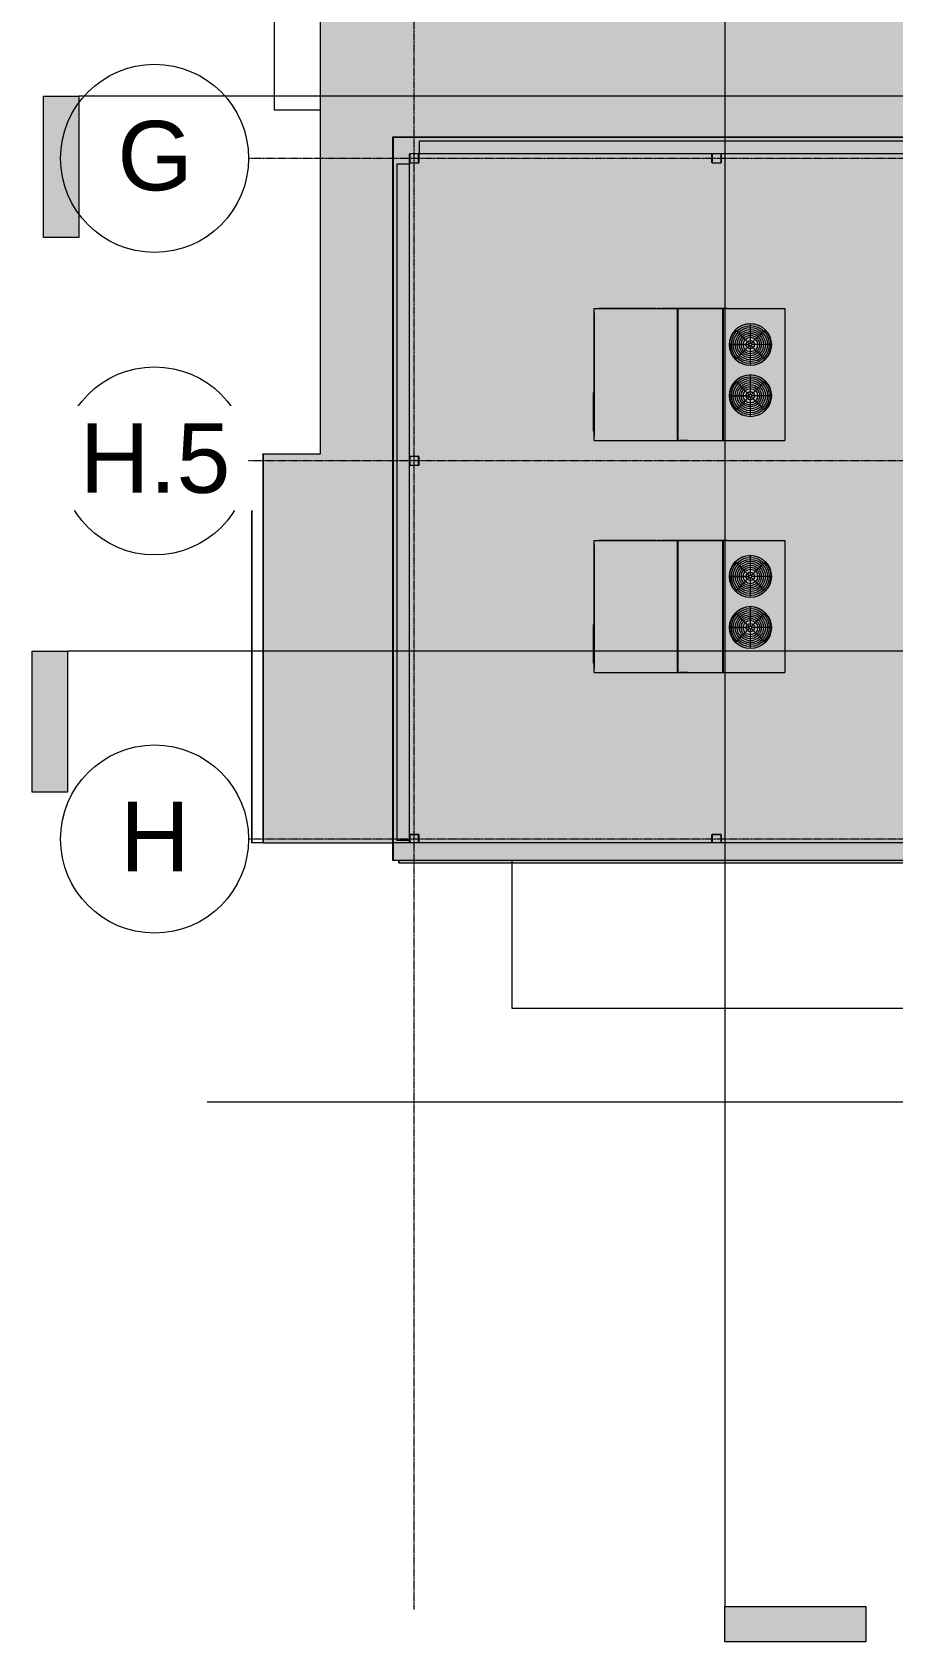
# Model space of a CAD drawing. Header units: inches. Extents: x 21826 to 32862, y -23296 to -20170.
# Drawn here: x 21829 to 22378, y -23296 to -22270 of the extents above; entities that cross this region are included whole.
import ezdxf

# ---------------------------------------------------------------- set-up
doc = ezdxf.new("R2010")
doc.units = ezdxf.units.IN
doc.header["$MEASUREMENT"] = 0
doc.linetypes.add('Grid Line 1_2_', pattern=[0.875, 0.5, -0.125, 0.125, -0.125])
for name, color, linetype, lineweight in [('A-ROOF', 132, 'Continuous', 9), ('A-ROOF-OTLN', 132, 'Continuous', 9), ('C-BLDG-PADS', 91, 'Continuous', 9), ('C-TOPO', 7, 'Continuous', 9), ('Conc', 7, 'Continuous', 9), ('G-ANNO-SYMB', 111, 'Continuous', 9), ('G-IMPT', 8, 'Continuous', 9), ('L-SITE-WALL', 31, 'Continuous', 9), ('M-EQPM', 50, 'Continuous', 9), ('S-BEAM', 12, 'Continuous', 9), ('S-COLS', 52, 'Continuous', 9), ('S-GRID', 1, 'Continuous', 9), ('S-GRID-IDEN', 1, 'Continuous', 9)]:
    doc.layers.add(name, color=color, linetype=linetype, lineweight=lineweight)
doc.styles.add('Arial', font='arial.ttf', dxfattribs={"height": 44.258982})

# ---------------------------------------------------------------- blocks, each defined once
blk = doc.blocks.new('Trane - Packaged Voyager Rooftop System 12_5-25 Ton Gas-Electric Packaged Unit TAG_YHD300_ 1008114931 - PL_AY4V000072-0a482d62-fa2d-4e4c-a01b-d2dd38fd3219_dwg_Trane-YHD300-691629-Roof Plan')
at = {"layer": 'G-IMPT'}
h = blk.add_hatch(color=256, dxfattribs=at)
h.paths.add_polyline_path([(0, 0), (53.2, 0), (53.2, 84.2), (0, 84.2), (0, 18.9)], flags=0)
h.paths.add_polyline_path([(115.7, 0), (121.7, 0), (121.7, 84.2), (82.4, 84.2), (82.4, 0), (98.4, 0)], flags=0)
h.paths.add_polyline_path([(81.9, 0), (81.9, 84.2), (53.7, 84.2), (53.7, 0), (81.2, 0)], flags=0)
h.paths.add_polyline_path([(99.7, 15.3), (98.4, 15.4), (97.2, 15.6), (95.9, 15.9), (94.7, 16.3), (93.6, 16.8), (92.5, 17.5), (90.6, 18.9), (90.5, 19), (89.6, 20), (88.8, 21), (88.2, 22), (87.6, 23.2), (87.1, 24.4), (86.8, 25.6), (86.5, 26.8), (86.5, 28.6), (86.5, 29.4), (86.6, 30.6), (86.9, 31.9), (87.2, 33.1), (87.7, 34.3), (88.3, 35.4), (89, 36.5), (89.8, 37.4), (90.7, 38.3), (91.7, 39.2), (92.8, 39.9), (93.9, 40.5), (95.1, 41), (96.3, 41.4), (98.4, 41.7), (98.8, 41.8), (100.6, 41.8), (101.9, 41.6), (103.1, 41.4), (104.3, 41), (105.5, 40.5), (106.6, 39.9), (107.7, 39.2), (108.7, 38.3), (109.5, 37.4), (110.3, 36.5), (111, 35.4), (111.6, 34.3), (112.1, 33.1), (112.5, 31.9), (112.8, 30.6), (112.9, 28.6), (112.9, 28.1), (112.8, 26.8), (112.6, 25.6), (112.3, 24.4), (111.8, 23.2), (111.2, 22), (110.5, 21), (109.8, 20), (108.7, 18.9), (107.9, 18.2), (106.9, 17.5), (105.8, 16.8), (104.7, 16.3), (103.5, 15.9), (102.2, 15.6), (101, 15.4)], flags=0)
h.paths.add_polyline_path([(98.5, 48), (96.1, 48.4), (93.8, 49.3), (91.7, 50.6), (89.9, 52.3), (88.4, 54.2), (87.3, 56.4), (86.7, 58.8), (86.4, 61.2), (86.7, 63.6), (87.3, 66), (88.4, 68.2), (89.9, 70.1), (91.7, 71.8), (93.8, 73), (96.1, 73.9), (98.5, 74.4), (100.9, 74.4), (103.3, 73.9), (105.6, 73), (107.7, 71.8), (109.5, 70.1), (111, 68.2), (112, 66), (112.7, 63.6), (112.9, 61.2), (112.7, 58.8), (112, 56.4), (111, 54.2), (109.5, 52.3), (107.7, 50.6), (105.6, 49.3), (103.3, 48.4), (100.9, 48)], flags=0)
for points in [[(42, 84.2), (42, 84.2), (40.2, 84.2)], [(53.7, 0), (53.7, 84.2), (53.2, 84.2), (53.2, 0)], [(81.9, 0), (82.4, 0), (82.4, 84.2), (81.9, 84.2), (81.9, 18.9)], [(100.9, 48), (103.3, 48.4), (105.6, 49.3), (107.7, 50.6), (109.5, 52.3), (111, 54.4), (112.1, 56.7), (112.7, 58.8), (112.9, 61.2), (112.7, 63.6), (112, 66), (111, 68.2), (109.5, 70.1), (107.7, 71.8), (105.6, 73), (103.3, 73.9), (100.9, 74.4), (98.4, 74.4), (96.1, 73.9), (93.8, 73), (91.7, 71.8), (89.9, 70.1), (88.4, 68.2), (87.3, 66), (86.7, 63.6), (86.4, 61.2), (86.7, 58.8), (87.3, 56.4), (88.4, 54.2), (89.9, 52.3), (91.7, 50.6), (93.9, 49.3), (96.3, 48.4), (98.8, 48), (100.6, 48)], [(99.7, 15.3), (101, 15.4), (102.2, 15.6), (103.5, 15.9), (104.7, 16.3), (105.8, 16.8), (106.9, 17.5), (108.7, 18.9), (108.9, 19), (109.8, 20), (110.5, 21), (111.2, 22), (111.8, 23.2), (112.3, 24.4), (112.8, 26.6), (112.9, 27.9), (112.9, 28.6), (112.9, 29.4), (112.7, 30.9), (112.5, 31.9), (112, 33.3), (111.6, 34.3), (111, 35.5), (110.3, 36.5), (109.5, 37.5), (108.6, 38.3), (107.7, 39.2), (106.6, 39.9), (105.5, 40.5), (103.3, 41.3), (103.1, 41.4), (100.9, 41.7), (100.6, 41.8), (98.4, 41.7), (97.5, 41.6), (96.1, 41.3), (95.1, 41), (93.8, 40.4), (92.8, 39.9), (91.7, 39.1), (90.7, 38.3), (89.8, 37.4), (88.4, 35.5), (88.3, 35.4), (87.3, 33.3), (87.2, 33.1), (86.7, 30.9), (86.6, 30.6), (86.5, 28.6), (86.5, 27.9), (86.6, 26.6), (86.8, 25.6), (87.1, 24.4), (87.6, 23.2), (88.2, 22), (88.8, 21), (89.6, 20), (90.6, 18.9), (91.4, 18.2), (92.5, 17.5), (93.6, 16.8), (94.7, 16.3), (95.9, 15.9), (97.2, 15.6), (98.4, 15.4)], [(-0.1, 5.9), (-0.1, 30.4), (-0.6, 30.4), (-0.6, 5.9)], [(0, 2.6), (0, 2.6), (0, 16.3)], [(31, 0), (31, 0), (29.3, 0)], [(33.2, 0), (33.2, 0), (31.5, 0)], [(51, 0), (51, 0), (34.5, 0)], [(81.4, 0), (81.4, 0), (81.2, 0)]]:
    blk.add_hatch(color=256, dxfattribs=at).paths.add_polyline_path(points, flags=0)
for p, q in [((0, 84.2), (53.2, 84.2)), ((0, 0), (0, 84.2)), ((39.2, 84.2), (3.2, 84.2)), ((42, 84.2), (40.2, 84.2)), ((84.8, 84.2), (43, 84.2)), ((53.2, 0), (53.2, 84.2)), ((53.7, 84.2), (53.2, 84.2)), ((53.7, 84.2), (81.9, 84.2)), ((53.7, 0), (53.7, 84.2)), ((81.9, 84.2), (82.4, 84.2)), ((81.9, 84.2), (81.9, 0)), ((82.4, 84.2), (121.7, 84.2)), ((82.4, 84.2), (82.4, 0)), ((121.7, 84.2), (121.7, 0)), ((0, 81.4), (0, 2.6)), ((99.7, 62.1), (99.7, 74.6)), ((99, 61.8), (90.2, 70.6)), ((109.1, 70.6), (100.3, 61.8)), ((99.7, 47.8), (99.7, 60.3)), ((109.1, 51.7), (100.3, 60.5)), ((113.1, 61.2), (100.6, 61.2)), ((100.6, 41.8), (98.8, 41.8)), ((99.7, 29.5), (99.7, 41.9)), ((99, 29.2), (90.2, 38)), ((109.1, 38), (100.3, 29.2)), ((-0.1, 30.4), (-0.6, 30.4)), ((-0.6, 30.4), (-0.6, 5.9)), ((-0.1, 5.9), (-0.1, 30.4)), ((99.7, 15.2), (99.7, 27.6)), ((109.1, 19.1), (100.3, 27.9)), ((113.1, 28.6), (100.6, 28.6)), ((-0.1, 5.9), (-0.6, 5.9)), ((0, 0), (53.2, 0)), ((53.7, 0), (53.2, 0)), ((53.7, 0), (81.9, 0)), ((81.9, 0), (82.4, 0)), ((82.4, 0), (121.7, 0)), ((2.5, 0), (31, 0)), ((31.5, 0), (33.2, 0)), ((34.5, 0), (51, 0)), ((51.7, 0), (53.5, 0)), ((59.9, 0), (78.9, 0)), ((79.7, 0), (81.4, 0)), ((81.9, 0), (119.2, 0))]:
    blk.add_line(p, q, dxfattribs=at)
at = {"layer": 'G-IMPT', "flags": 128}
for points in [[(98.8, 61.2), (86.3, 61.2)], [(99, 60.5), (90.2, 51.7)], [(98.8, 28.6), (86.3, 28.6)], [(99, 27.9), (90.2, 19.1)], [(59.7, 0), (54.4, 0)]]:
    blk.add_lwpolyline(points, close=True, dxfattribs=at)
at = {"layer": 'G-IMPT'}
for centre, radius in [((99.7, 61.2), 13.4), ((99.7, 61.2), 12.1), ((99.7, 61.2), 10.9), ((99.7, 61.2), 9.63), ((99.7, 61.2), 8.38), ((99.7, 61.2), 7.13), ((99.7, 61.2), 5.88), ((99.7, 61.2), 4.63), ((99.7, 61.2), 2.63), ((99.7, 61.2), 0.925), ((99.7, 28.6), 13.4), ((99.7, 28.6), 12.1), ((99.7, 28.6), 10.9), ((99.7, 28.6), 9.63), ((99.7, 28.6), 8.38), ((99.7, 28.6), 7.13), ((99.7, 28.6), 5.88), ((99.7, 28.6), 4.63), ((99.7, 28.6), 2.63), ((99.7, 28.6), 0.925)]:
    blk.add_circle(centre, radius, dxfattribs=at)
for centre, radius, start, end in [((99.7, 61.2), 13.3, 360, 180), ((99.7, 61.2), 13.2, 180, 0), ((99.7, 28.6), 13.2, 93.9359, 86.0641)]:
    blk.add_arc(centre, radius, start, end, dxfattribs=at)
blk = doc.blocks.new('Trane - Packaged Voyager Rooftop System 12_5-25 Ton Gas-Electric Packaged Unit TAG_YHD300_ 1008114931 - PL_AY4V000072-0a482d62-fa2d-4e4c-a01b-d2dd38fd3219_dwg-691626-Roof Plan')
blk.add_blockref('Trane - Packaged Voyager Rooftop System 12_5-25 Ton Gas-Electric Packaged Unit TAG_YHD300_ 1008114931 - PL_AY4V000072-0a482d62-fa2d-4e4c-a01b-d2dd38fd3219_dwg_Trane-YHD300-691629-Roof Plan', (0, 0))
blk = doc.blocks.new('Trane - Packaged Voyager Rooftop System 12_5-25 Ton Gas-Electric Packaged Unit TAG_YHD300_ 1008114931 - YHD300-691637-Roof Plan')
blk.add_blockref('Trane - Packaged Voyager Rooftop System 12_5-25 Ton Gas-Electric Packaged Unit TAG_YHD300_ 1008114931 - PL_AY4V000072-0a482d62-fa2d-4e4c-a01b-d2dd38fd3219_dwg-691626-Roof Plan', (0, 0))
blk = doc.blocks.new('Trane - Packaged Voyager Rooftop System 12_5-25 Ton Gas-Electric Packaged Unit TAG_YHD300_ 1008114931 - PL_AY4V000072-0a482d62-fa2d-4e4c-a01b-d2dd38fd3219_dwg_Trane-YHD300-V1-Roof Plan')
at = {"layer": 'G-IMPT'}
h = blk.add_hatch(color=256, dxfattribs=at)
h.paths.add_polyline_path([(0, 0), (53.2, 0), (53.2, 84.2), (0, 84.2), (0, 11.9)], flags=0)
h.paths.add_polyline_path([(53.7, 0), (81.9, 0), (81.9, 84.2), (53.7, 84.2), (53.7, 9.2)], flags=0)
h.paths.add_polyline_path([(121.7, 0), (121.7, 84.2), (82.4, 84.2), (82.4, 0), (115.7, 0)], flags=0)
h.paths.add_polyline_path([(99.7, 15.3), (98.4, 15.4), (97.2, 15.6), (95.9, 15.9), (94.7, 16.3), (93.6, 16.8), (92.5, 17.5), (91.4, 18.2), (90.5, 19), (89.6, 20), (88.8, 21), (88.2, 22), (87.6, 23.2), (87.1, 24.4), (86.8, 25.6), (86.5, 26.8), (86.4, 28.1), (86.5, 29.4), (86.7, 31.2), (86.9, 31.9), (87.2, 33.1), (87.7, 34.3), (88.3, 35.4), (89, 36.5), (89.8, 37.4), (90.7, 38.3), (91.7, 39.2), (92.8, 39.9), (94.9, 40.9), (95.1, 41), (96.3, 41.4), (98.4, 41.7), (98.8, 41.8), (100.6, 41.8), (101.9, 41.6), (103.1, 41.4), (104.5, 40.9), (105.5, 40.5), (106.6, 39.9), (107.7, 39.2), (108.6, 38.3), (109.5, 37.4), (110.3, 36.5), (111, 35.4), (111.6, 34.3), (112.1, 33.1), (112.7, 31.2), (112.8, 30.6), (112.9, 29.4), (112.9, 28.1), (112.8, 26.8), (112.6, 25.6), (112.3, 24.4), (111.8, 23.2), (110.9, 21.5), (110.5, 21), (109.8, 20), (108.9, 19), (107.9, 18.2), (106.9, 17.5), (105.8, 16.8), (104.7, 16.3), (103.5, 15.9), (102.2, 15.6), (101, 15.4)], flags=0)
h.paths.add_polyline_path([(100.9, 48), (98.4, 48), (96.1, 48.4), (93.8, 49.3), (91.7, 50.6), (89.9, 52.3), (88.4, 54.2), (87.3, 56.4), (86.7, 58.8), (86.4, 61.2), (86.7, 63.6), (87.3, 66), (88.4, 68.2), (89.9, 70.1), (91.7, 71.8), (93.8, 73), (96.1, 73.9), (98.5, 74.4), (100.9, 74.4), (103.3, 73.9), (105.6, 73), (107.7, 71.8), (109.6, 70), (111, 68.2), (112, 66), (112.7, 63.6), (112.9, 61.2), (112.7, 58.8), (112, 56.4), (111, 54.2), (109.5, 52.3), (107.6, 50.6), (105.6, 49.3), (103.3, 48.4)], flags=0)
for points in [[(42, 84.2), (42, 84.2), (40.2, 84.2)], [(53.7, 0), (53.7, 84.2), (53.2, 84.2), (53.2, 0)], [(81.9, 0), (82.4, 0), (82.4, 84.2), (81.9, 84.2), (81.9, 11.9)], [(100.6, 48), (100.9, 48), (103.3, 48.4), (105.6, 49.3), (107.7, 50.6), (109.5, 52.3), (111, 54.4), (112.1, 56.7), (112.7, 58.8), (112.9, 61.2), (112.7, 63.6), (112, 66), (111, 68.2), (109.5, 70.1), (107.7, 71.8), (105.6, 73), (103.3, 73.9), (100.9, 74.4), (98.4, 74.4), (96.1, 73.9), (93.8, 73), (91.7, 71.8), (89.8, 70), (88.4, 68.2), (87.3, 66), (86.7, 63.6), (86.4, 61.2), (86.7, 58.8), (87.3, 56.4), (88.4, 54.2), (89.9, 52.3), (91.7, 50.6), (93.9, 49.3), (96.3, 48.4), (98.8, 48)], [(99.7, 15.3), (101, 15.4), (102.2, 15.6), (103.5, 15.9), (104.7, 16.3), (105.8, 16.8), (106.9, 17.5), (107.9, 18.2), (108.9, 19), (109.8, 20), (110.9, 21.5), (111.2, 22), (111.8, 23.2), (112.3, 24.4), (112.8, 26.6), (112.9, 27.9), (112.9, 28.1), (112.9, 29.4), (112.7, 31.2), (112.5, 31.9), (112, 33.3), (111.6, 34.3), (111, 35.5), (110.3, 36.5), (109.5, 37.5), (108.6, 38.3), (107.7, 39.2), (106.6, 39.9), (104.5, 40.9), (103.3, 41.3), (103.1, 41.4), (100.9, 41.7), (100.6, 41.8), (98.4, 41.7), (97.5, 41.6), (96.1, 41.3), (94.9, 40.9), (93.8, 40.4), (92.8, 39.9), (91.7, 39.1), (90.7, 38.3), (89.8, 37.4), (88.4, 35.5), (88.3, 35.4), (87.3, 33.3), (87.2, 33.1), (86.7, 31.2), (86.6, 30.6), (86.5, 29.4), (86.5, 27.9), (86.6, 26.6), (86.9, 25.3), (87.1, 24.4), (87.6, 23.2), (88.2, 22), (88.8, 21), (89.6, 20), (90.5, 19), (91.4, 18.2), (92.5, 17.5), (93.6, 16.8), (94.7, 16.3), (95.9, 15.9), (97.2, 15.6), (98.4, 15.4)], [(-0.1, 5.9), (-0.1, 30.4), (-0.6, 30.4), (-0.6, 5.9)], [(31, 0), (31, 0), (29.3, 0)], [(33.2, 0), (33.2, 0), (31.5, 0)], [(51, 0), (51, 0), (34.5, 0)], [(81.4, 0), (81.4, 0), (79.7, 0)]]:
    blk.add_hatch(color=256, dxfattribs=at).paths.add_polyline_path(points, flags=0)
for p, q in [((0, 84.2), (53.2, 84.2)), ((0, 0), (0, 84.2)), ((39.2, 84.2), (3.2, 84.2)), ((42, 84.2), (40.2, 84.2)), ((84.8, 84.2), (43, 84.2)), ((53.2, 0), (53.2, 84.2)), ((53.7, 84.2), (53.2, 84.2)), ((53.7, 84.2), (81.9, 84.2)), ((53.7, 0), (53.7, 84.2)), ((81.9, 84.2), (82.4, 84.2)), ((81.9, 84.2), (81.9, 0)), ((82.4, 84.2), (121.7, 84.2)), ((82.4, 84.2), (82.4, 0)), ((121.7, 84.2), (121.7, 0)), ((0, 81.4), (0, 2.6)), ((99.7, 62.1), (99.7, 74.6)), ((99, 61.8), (90.2, 70.6)), ((109.1, 70.6), (100.3, 61.8)), ((99.7, 47.8), (99.7, 60.3)), ((109.1, 51.7), (100.3, 60.5)), ((113.1, 61.2), (100.6, 61.2)), ((100.6, 41.8), (98.8, 41.8)), ((99.7, 29.5), (99.7, 41.9)), ((99, 29.2), (90.2, 38)), ((109.1, 38), (100.3, 29.2)), ((-0.1, 30.4), (-0.6, 30.4)), ((-0.6, 30.4), (-0.6, 5.9)), ((-0.1, 5.9), (-0.1, 30.4)), ((99.7, 15.2), (99.7, 27.6)), ((109.1, 19.1), (100.3, 27.9)), ((113.1, 28.6), (100.6, 28.6)), ((-0.1, 5.9), (-0.6, 5.9)), ((0, 0), (53.2, 0)), ((53.7, 0), (53.2, 0)), ((53.7, 0), (81.9, 0)), ((81.9, 0), (82.4, 0)), ((82.4, 0), (121.7, 0)), ((2.5, 0), (31, 0)), ((31.5, 0), (33.2, 0)), ((34.5, 0), (51, 0)), ((51.7, 0), (53.5, 0)), ((59.9, 0), (78.9, 0)), ((79.7, 0), (81.4, 0)), ((81.9, 0), (119.2, 0))]:
    blk.add_line(p, q, dxfattribs=at)
at = {"layer": 'G-IMPT', "flags": 128}
for points in [[(98.8, 61.2), (86.3, 61.2)], [(99, 60.5), (90.2, 51.7)], [(98.8, 28.6), (86.3, 28.6)], [(99, 27.9), (90.2, 19.1)], [(59.7, 0), (54.4, 0)]]:
    blk.add_lwpolyline(points, close=True, dxfattribs=at)
at = {"layer": 'G-IMPT'}
for centre, radius in [((99.7, 61.2), 13.4), ((99.7, 61.2), 12.1), ((99.7, 61.2), 10.9), ((99.7, 61.2), 9.63), ((99.7, 61.2), 8.38), ((99.7, 61.2), 7.13), ((99.7, 61.2), 5.88), ((99.7, 61.2), 4.63), ((99.7, 61.2), 2.63), ((99.7, 61.2), 0.925), ((99.7, 28.6), 13.4), ((99.7, 28.6), 12.1), ((99.7, 28.6), 10.9), ((99.7, 28.6), 9.63), ((99.7, 28.6), 8.38), ((99.7, 28.6), 7.13), ((99.7, 28.6), 5.88), ((99.7, 28.6), 4.63), ((99.7, 28.6), 2.63), ((99.7, 28.6), 0.925)]:
    blk.add_circle(centre, radius, dxfattribs=at)
for centre, radius, start, end in [((99.7, 61.2), 13.3, 360, 180), ((99.7, 61.2), 13.2, 180, 0), ((99.7, 28.6), 13.2, 93.9359, 86.0641)]:
    blk.add_arc(centre, radius, start, end, dxfattribs=at)
blk = doc.blocks.new('Trane - Packaged Voyager Rooftop System 12_5-25 Ton Gas-Electric Packaged Unit TAG_YHD300_ 1008114931 - PL_AY4V000072-0a482d62-fa2d-4e4c-a01b-d2dd38fd3219_dwg-V2-Roof Plan')
blk.add_blockref('Trane - Packaged Voyager Rooftop System 12_5-25 Ton Gas-Electric Packaged Unit TAG_YHD300_ 1008114931 - PL_AY4V000072-0a482d62-fa2d-4e4c-a01b-d2dd38fd3219_dwg_Trane-YHD300-V1-Roof Plan', (0, 0))
blk = doc.blocks.new('Trane - Packaged Voyager Rooftop System 12_5-25 Ton Gas-Electric Packaged Unit TAG_YHD300_ 1008114931 - YHD300-V3-Roof Plan')
blk.add_blockref('Trane - Packaged Voyager Rooftop System 12_5-25 Ton Gas-Electric Packaged Unit TAG_YHD300_ 1008114931 - PL_AY4V000072-0a482d62-fa2d-4e4c-a01b-d2dd38fd3219_dwg-V2-Roof Plan', (0, 0))
blk = doc.blocks.new('HSS-Hollow Structural Section-Column - HSS6X6X3_16-808863-Roof Plan')
at = {"layer": 'S-COLS'}
h = blk.add_hatch(color=256, dxfattribs=at)
h.paths.add_polyline_path([(2.7, 3), (-2.7, 3), (-2.7, 2.8), (2.7, 2.8)], flags=0)
h.paths.add_polyline_path([(3, 2.7), (2.8, 2.7), (2.8, -2.7), (3, -2.7)], flags=0)
h.paths.add_polyline_path([(-3, 2.7), (-3, -2.7), (-2.8, -2.7), (-2.8, 2.7)], flags=0)
h.paths.add_polyline_path([(2.7, -2.8), (-2.7, -2.8), (-2.7, -3), (2.7, -3), (2.7, -2.8)], flags=0)
for p, q in [((-3, -2.7), (-3, 2.7)), ((-2.8, 2.7), (-2.8, -2.7)), ((-2.7, 3), (2.7, 3)), ((2.7, 2.8), (-2.7, 2.8)), ((2.8, -2.7), (2.8, 2.7)), ((3, 2.7), (3, -2.7)), ((-2.7, -2.8), (2.7, -2.8)), ((2.7, -3), (-2.7, -3))]:
    blk.add_line(p, q, dxfattribs=at)
for centre, radius, start, end in [((-2.7, 2.7), 0.348, 90, 180), ((-2.7, 2.7), 0.174, 90, 180), ((2.7, 2.7), 0.348, 360, 90), ((2.7, 2.7), 0.174, 360, 90), ((-2.7, -2.7), 0.348, 180, 270), ((-2.7, -2.7), 0.174, 180, 270), ((2.7, -2.7), 0.348, 270, 360), ((2.7, -2.7), 0.174, 270, 360)]:
    blk.add_arc(centre, radius, start, end, dxfattribs=at)
blk = doc.blocks.new('HSS-Hollow Structural Section-Column - HSS6X6X3_16-V11-Roof Plan')
at = {"layer": 'S-COLS'}
h = blk.add_hatch(color=256, dxfattribs=at)
h.paths.add_polyline_path([(3, 2.4), (2.8, 2.4), (2.8, -2.7), (3, -2.7), (3, -2)], flags=0)
h.paths.add_polyline_path([(-3, 2.4), (-3, -2.7), (-2.8, -2.7), (-2.8, 2.4), (-3, 2.4)], flags=0)
h.paths.add_polyline_path([(-2.7, -2.8), (-2.7, -3), (2.7, -3), (2.7, -2.8)], flags=0)
for p, q in [((-3, -2.7), (-3, 2.4)), ((-2.8, 2.4), (-2.8, -2.7)), ((2.8, -2.7), (2.8, 2.4)), ((3, 2.4), (3, -2.7)), ((-2.7, -2.8), (2.7, -2.8)), ((2.7, -3), (-2.7, -3))]:
    blk.add_line(p, q, dxfattribs=at)
for centre, radius, start, end in [((-2.7, -2.7), 0.348, 180, 270), ((-2.7, -2.7), 0.174, 180, 270), ((2.7, -2.7), 0.348, 270, 360), ((2.7, -2.7), 0.174, 270, 360)]:
    blk.add_arc(centre, radius, start, end, dxfattribs=at)
blk = doc.blocks.new('Girt_C - 8_D-815146-Roof Plan')
at = {"layer": 'S-BEAM'}
for points in [[(22648.1, -22339.2), (22648.1, -22339.1), (22076.1, -22339.1), (22076.1, -22339.2), (22631.6, -22339.2)], [(22648.1, -22346.9), (22648.1, -22339.2), (22076.1, -22339.2), (22076.1, -22346.9), (22631.6, -22346.9)], [(22648.1, -22347.1), (22648.1, -22346.9), (22076.1, -22347), (22076.1, -22347.1), (22631.6, -22347.1)]]:
    blk.add_hatch(color=256, dxfattribs=at).paths.add_polyline_path(points, flags=0)
for p, q in [((22648.1, -22339.1), (22076.1, -22339.1)), ((22076.1, -22339.2), (22076.1, -22339.1)), ((22076.1, -22346.9), (22076.1, -22339.2)), ((22648.1, -22339.1), (22648.1, -22339.2)), ((22648.1, -22339.2), (22648.1, -22346.9)), ((22076.1, -22347.1), (22076.1, -22346.9)), ((22076.1, -22347.1), (22263, -22347.1)), ((22268.3, -22347.1), (22456, -22347.1)), ((22461.3, -22347.1), (22648.1, -22347.1)), ((22648.1, -22346.9), (22648.1, -22347.1))]:
    blk.add_line(p, q, dxfattribs=at)
blk = doc.blocks.new('Girt_C - 8_D-815148-Roof Plan')
at = {"layer": 'S-BEAM'}
for points in [[(22061.7, -22785.2), (22061.8, -22785.2), (22061.7, -22353.6), (22061.6, -22353.6), (22061.7, -22785.2)], [(22069.5, -22785.2), (22069.5, -22353.6), (22061.8, -22353.6), (22061.8, -22785.2)], [(22069.5, -22785.2), (22069.6, -22785.2), (22069.5, -22353.6), (22069.5, -22353.6), (22069.5, -22785.2)]]:
    blk.add_hatch(color=256, dxfattribs=at).paths.add_polyline_path(points, flags=0)
for p, q in [((22061.6, -22353.6), (22061.6, -22785.2)), ((22061.6, -22353.6), (22061.8, -22353.6)), ((22061.8, -22353.6), (22069.5, -22353.6)), ((22069.5, -22353.6), (22069.6, -22353.6)), ((22069.6, -22540.4), (22069.6, -22353.6)), ((22069.6, -22781.7), (22069.6, -22545.7)), ((22061.8, -22785.2), (22061.6, -22785.2)), ((22069.5, -22785.2), (22061.8, -22785.2)), ((22069.6, -22785.2), (22069.5, -22785.2))]:
    blk.add_line(p, q, dxfattribs=at)
blk = doc.blocks.new('Grid - Grid Head - Circle-14747-Roof Plan')
at = {"layer": 'S-GRID-IDEN'}
blk.add_circle((0, 0), 0.25, dxfattribs=at)
blk = doc.blocks.new('Section - 3_32_ x 3_8_-18514-Roof Plan')
at = {"layer": 'G-ANNO-SYMB'}
blk.add_hatch(color=256, dxfattribs=at).paths.add_polyline_path([(0, 0.375), (0, 0), (-0.09375, 0), (-0.09375, 0.375)], flags=0)
for p, q in [((0, 0.375), (-0.09375, 0.375)), ((-0.09375, 0.375), (-0.09375, 0)), ((0, 0), (0, 0.375)), ((-0.09375, 0), (0, 0))]:
    blk.add_line(p, q, dxfattribs=at)

msp = doc.modelspace()

# ---------------------------------------------------------------- hatches: boundary and pattern name
at = {"layer": 'A-ROOF'}
h = msp.add_hatch(color=256, dxfattribs=at)
h.paths.add_polyline_path([(21976.3, -22786.7), (22059, -22786.7), (22059, -22336.4), (22582.3, -22336.4), (22583.7, -22330.6), (22585.1, -22326.3), (22587.2, -22321.4), (22590.1, -22316.1), (22592.8, -22311.9), (22596.2, -22307.6), (22599.5, -22304.1), (22603.4, -22300.6), (22607.4, -22297.7), (22611.5, -22295), (22617.2, -22292.2), (22621.7, -22290.4), (22627, -22288.8), (22631.6, -22287.9), (22636.2, -22287.3), (22641.4, -22287.1), (22780, -22287.1), (22780, -21122.3), (22811.9, -21122.3), (22811.9, -20888.9), (22012.6, -20888.9), (22012.6, -22538.9), (21976.3, -22538.9), (21976.3, -22762.9)], flags=0)
h.paths.add_polyline_path([(22648.6, -22786.7), (22648.6, -22781.7), (22648.8, -22781.7), (22648.8, -22786.7), (22654.5, -22786.7), (22654.5, -22781.7), (22654.6, -22781.7), (22654.6, -22786.7), (22782.8, -22786.7), (22782.8, -22422.1), (22780, -22422.1), (22780, -22317.1), (22640, -22317.1), (22637.7, -22317.3), (22634.2, -22317.9), (22630.8, -22319), (22627.4, -22320.5), (22623.7, -22322.9), (22621.5, -22324.6), (22618.6, -22327.6), (22616.7, -22330), (22614.8, -22333.2), (22613.3, -22336.4), (22699.8, -22336.4), (22699.8, -22336.7), (22613.3, -22336.7), (22612.5, -22339.1), (22648.1, -22339.2), (22648.1, -22347.1), (22611.4, -22347.1), (22611.4, -22508.7), (22679.9, -22508.7), (22679.9, -22599.3), (22390.5, -22599.3), (22390.5, -22508.7), (22581.4, -22508.7), (22581.4, -22347.1), (22461.3, -22347.1), (22461.3, -22347.2), (22456, -22347.2), (22456, -22347.1), (22268.3, -22347.1), (22268.3, -22347.2), (22263, -22347.2), (22263, -22347.1), (22076.1, -22346.9), (22076.1, -22339.1), (22582, -22339.1), (22582.3, -22336.7), (22059.3, -22336.7), (22059.3, -22786.7), (22069.6, -22786.7), (22069.5, -22785.2), (22061.6, -22785.2), (22061.7, -22353.6), (22069.6, -22353.6), (22069.6, -22540.4), (22069.8, -22540.4), (22069.8, -22545.7), (22069.6, -22545.7), (22069.6, -22781.7), (22069.8, -22781.7), (22069.8, -22786.7), (22075.5, -22786.7), (22075.5, -22781.7), (22075.6, -22781.7), (22075.6, -22786.7), (22262.6, -22786.7), (22262.6, -22781.7), (22262.8, -22781.7), (22262.8, -22786.7), (22268.5, -22786.7), (22268.5, -22781.7), (22268.6, -22781.7), (22268.6, -22786.7), (22455.6, -22786.7), (22455.6, -22781.7), (22455.8, -22781.7), (22455.8, -22786.7), (22461.5, -22786.7), (22461.5, -22781.7), (22461.6, -22781.7), (22461.6, -22786.7), (22631.6, -22786.7)], flags=0)
h.paths.add_polyline_path([(22654.3, -22781.5), (22649, -22781.5), (22649, -22781.3), (22654.3, -22781.3)], flags=0)
h.paths.add_polyline_path([(22461.3, -22781.5), (22456, -22781.5), (22456, -22781.3), (22461.3, -22781.3)], flags=0)
h.paths.add_polyline_path([(22268.3, -22781.5), (22263, -22781.5), (22263, -22781.3), (22268.3, -22781.3)], flags=0)
h.paths.add_polyline_path([(22075.3, -22781.5), (22070, -22781.5), (22070, -22781.3), (22075.3, -22781.3)], flags=0)
h.paths.add_polyline_path([(22213.1, -22678), (22187.5, -22678), (22187.5, -22593.8), (22309.2, -22593.8), (22309.2, -22678), (22213.5, -22678)], flags=0)
h.paths.add_polyline_path([(22186.9, -22672), (22186.9, -22647.5), (22187.4, -22647.5), (22187.4, -22672)], flags=0)
h.paths.add_polyline_path([(22070, -22546.1), (22070, -22545.9), (22075.3, -22545.9), (22075.3, -22546.1)], flags=0)
h.paths.add_polyline_path([(22075.5, -22545.7), (22075.5, -22540.4), (22075.6, -22540.4), (22075.6, -22545.7)], flags=0)
h.paths.add_polyline_path([(22075.3, -22540.2), (22070, -22540.2), (22070, -22540.1), (22075.3, -22540.1), (22075.3, -22540.2)], flags=0)
h.paths.add_polyline_path([(22287.2, -22530.1), (22187.5, -22530.1), (22187.5, -22445.9), (22309.2, -22445.9), (22309.2, -22530.1), (22288.5, -22530.1)], flags=0)
h.paths.add_polyline_path([(22186.9, -22524.1), (22186.9, -22499.6), (22187.4, -22499.6), (22187.4, -22524.1)], flags=0)
h.paths.add_polyline_path([(22649, -22353.1), (22649, -22352.9), (22654.3, -22352.9), (22654.3, -22353.1)], flags=0)
h.paths.add_polyline_path([(22461.3, -22353.1), (22456, -22353.1), (22456, -22352.9), (22461.3, -22352.9)], flags=0)
h.paths.add_polyline_path([(22268.3, -22353.1), (22263, -22353.1), (22263, -22352.9), (22268.3, -22352.9)], flags=0)
h.paths.add_polyline_path([(22070, -22353.1), (22070, -22352.9), (22075.3, -22352.9), (22075.3, -22353.1)], flags=0)
h.paths.add_polyline_path([(22648.8, -22352.7), (22648.6, -22352.7), (22648.6, -22347.4), (22648.8, -22347.4)], flags=0)
h.paths.add_polyline_path([(22654.6, -22352.7), (22654.5, -22352.7), (22654.5, -22347.4), (22654.6, -22347.4)], flags=0)
h.paths.add_polyline_path([(22455.8, -22352.7), (22455.6, -22352.7), (22455.6, -22347.4), (22455.8, -22347.4)], flags=0)
h.paths.add_polyline_path([(22461.5, -22352.7), (22461.5, -22347.4), (22461.6, -22347.4), (22461.6, -22352.7)], flags=0)
h.paths.add_polyline_path([(22268.5, -22352.7), (22268.5, -22347.4), (22268.6, -22347.4), (22268.6, -22352.7)], flags=0)
h.paths.add_polyline_path([(22262.6, -22352.7), (22262.6, -22347.4), (22262.8, -22347.4), (22262.8, -22352.7)], flags=0)
h.paths.add_polyline_path([(22075.6, -22352.7), (22075.5, -22352.7), (22075.5, -22347.4), (22075.6, -22347.4)], flags=0)
h.paths.add_polyline_path([(22069.8, -22352.7), (22069.6, -22352.7), (22069.6, -22347.4), (22069.8, -22347.4)], flags=0)
h.paths.add_polyline_path([(22654.3, -22347.2), (22649, -22347.2), (22649, -22347.1), (22654.3, -22347.1)], flags=0)
h.paths.add_polyline_path([(22070, -22347.2), (22070, -22347.1), (22075.3, -22347.1), (22075.3, -22347.2)], flags=0)
h.paths.add_polyline_path([(22801.3, -20906.5), (22800.8, -20906.5), (22800.7, -20903), (22800.5, -20902.8), (22800.1, -20902.7), (22792.3, -20902.8), (22792.1, -20903), (22792, -20903.4), (22792, -20906.5), (22791.5, -20906.5), (22791.5, -20898.6), (22792, -20898.6), (22792.1, -20902.1), (22792.3, -20902.3), (22792.6, -20902.4), (22800.5, -20902.3), (22800.7, -20902.1), (22800.8, -20901.7), (22800.8, -20898.6), (22801.3, -20898.6), (22801.3, -20903.4)], flags=0)
at = {"layer": 'C-BLDG-PADS'}
h = msp.add_hatch(color=256, dxfattribs=at)
h.paths.add_polyline_path([(22769.8, -22799.4), (22795.6, -22799.4), (22795.6, -22797.9), (22062.9, -22797.9), (22062.9, -22799.4), (22735.2, -22799.4)], flags=0)
h.paths.add_polyline_path([(22797.1, -22799.4), (22798.9, -22799.4), (22798.9, -22797.9), (22797.1, -22797.9)], flags=0)
h.paths.add_polyline_path([(22793.5, -22781.5), (22793.6, -22781.7), (22793.6, -22786.7), (22795.6, -22786.7), (22795.6, -22781.5), (22793.6, -22781.5)], flags=0)
h.paths.add_polyline_path([(22793.4, -22786.7), (22793.5, -22781.5), (22793.7, -22781.3), (22795.6, -22781.3), (22795.6, -22735.8), (22793.5, -22735.8), (22793.5, -22729.6), (22798.9, -22729.6), (22798.9, -22675.9), (22793.5, -22675.9), (22793.5, -22669.6), (22798.9, -22669.6), (22798.9, -22615.9), (22793.5, -22615.9), (22793.5, -22609.7), (22798.9, -22609.7), (22798.9, -22556), (22793.5, -22556), (22793.5, -22549.7), (22798.9, -22549.7), (22798.9, -22546.1), (22793.7, -22546.1), (22793.7, -22545.9), (22798.9, -22545.9), (22798.9, -22540.2), (22793.7, -22540.2), (22793.7, -22540.1), (22798.9, -22540.1), (22798.9, -22496), (22798.4, -22496), (22798.4, -22530.4), (22794.4, -22530.4), (22794.4, -22496), (22793.5, -22496), (22793.5, -22489.8), (22794.4, -22489.8), (22794.4, -22436.1), (22793.5, -22436.1), (22793.5, -22429.8), (22794.4, -22429.8), (22794.4, -22422.1), (22788.1, -22422.1), (22788.1, -22536.9), (22792.9, -22536.9), (22792.8, -22549.3), (22788.1, -22549.3), (22788.1, -22778.1), (22792.9, -22778.1), (22792.9, -22786.7)], flags=0)
h.paths.add_polyline_path([(22797.1, -22786.7), (22798.9, -22786.7), (22798.9, -22781.5), (22797.1, -22781.5), (22797.1, -22785.6)], flags=0)
h.paths.add_polyline_path([(22792, -22784.7), (22792, -22784.7), (22792, -22784.7)], flags=0)
h.paths.add_polyline_path([(22797.1, -22781.3), (22798.9, -22781.3), (22798.9, -22735.8), (22797.1, -22735.8), (22797.1, -22762.9)], flags=0)
h.paths.add_polyline_path([(22782.8, -22778.1), (22783.1, -22778.1), (22783.1, -22549.3), (22782.8, -22549.3), (22782.8, -22762.9)], flags=0)
h.paths.add_polyline_path([(22793.6, -22545.7), (22793.4, -22545.7), (22793.4, -22540.4), (22793.6, -22540.4), (22793.6, -22544.3)], flags=0)
h.paths.add_polyline_path([(22792, -22543.4), (22792, -22543.4), (22792, -22542.7)], flags=0)
h.paths.add_polyline_path([(22783.1, -22536.9), (22783.1, -22422.1), (22782.8, -22422.1), (22782.8, -22536.9)], flags=0)
h.paths.add_polyline_path([(22798.9, -22489.8), (22798.9, -22436.1), (22798.4, -22436.1), (22798.4, -22489.8)], flags=0)
h.paths.add_polyline_path([(22798.4, -22429.8), (22798.9, -22429.8), (22798.9, -22422.1), (22798.4, -22422.1)], flags=0)
h.paths.add_polyline_path([(25999.4, -22368.7), (26258.3, -22368.7), (26258.2, -22359.7), (26267.4, -22359.5), (26267.5, -22348.2), (26272.8, -22348.2), (26272.8, -22347.7), (25997.3, -22347.7), (25997.3, -22360.1), (25999.4, -22360.1)], flags=0)
at = {"layer": 'L-SITE-WALL'}
for points in [[(22059, -22797.9), (22059.3, -22797.9), (22059.3, -22336.4), (22059, -22336.4), (22059, -22782.3)], [(22699.8, -22336.7), (22699.8, -22336.4), (22059.3, -22336.4), (22059.3, -22336.7), (22666.1, -22336.7)], [(22059.5, -22797.9), (22810, -22797.9), (22810, -22786.7), (22059.5, -22786.7)]]:
    msp.add_hatch(color=256, dxfattribs=at).paths.add_polyline_path(points, flags=0)
at = {"layer": 'S-COLS'}
h = msp.add_hatch(color=256, dxfattribs=at)
h.paths.add_polyline_path([(22263, -22353.1), (22268.3, -22353.1), (22268.3, -22352.9), (22263, -22352.9)], flags=0)
h.paths.add_polyline_path([(22262.6, -22352.7), (22262.8, -22352.7), (22262.8, -22347.4), (22262.6, -22347.4)], flags=0)
h.paths.add_polyline_path([(22268.6, -22352.7), (22268.6, -22347.4), (22268.5, -22347.4), (22268.5, -22352.7)], flags=0)
h.paths.add_polyline_path([(22268.3, -22347.2), (22268.3, -22347.1), (22263, -22347.1), (22263, -22347.2)], flags=0)
h = msp.add_hatch(color=256, dxfattribs=at)
h.paths.add_polyline_path([(22268.5, -22786.7), (22268.6, -22786.7), (22268.6, -22781.7), (22268.5, -22781.7)], flags=0)
h.paths.add_polyline_path([(22262.6, -22786.7), (22262.8, -22786.7), (22262.8, -22781.7), (22262.6, -22781.7)], flags=0)
h.paths.add_polyline_path([(22263, -22781.5), (22268.3, -22781.5), (22268.3, -22781.3), (22263, -22781.3)], flags=0)

# ---------------------------------------------------------------- linework, layer by layer
at = {"layer": 'A-ROOF'}
for p, q in [((22012.6, -20888.9), (22012.6, -22538.9)), ((22012.6, -22538.9), (21976.3, -22538.9)), ((21976.3, -22538.9), (21976.3, -22786.7)), ((21976.3, -22786.7), (22059, -22786.7)), ((22059.3, -22786.7), (22059.5, -22786.7))]:
    msp.add_line(p, q, dxfattribs=at)
at = {"layer": 'A-ROOF-OTLN'}
for p, q in [((21968.7, -22538.9), (21968.7, -22786.7)), ((21968.7, -22538.9), (21976.3, -22538.9)), ((21969.3, -22786.7), (21969.3, -22538.9)), ((21976.2, -22786.7), (21976.2, -22538.9)), ((21976.3, -22786.7), (21968.7, -22786.7))]:
    msp.add_line(p, q, dxfattribs=at)
at = {"layer": 'C-BLDG-PADS'}
for p, q in [((22062.9, -22797.9), (22062.9, -22799.4)), ((22062.9, -22799.4), (22795.6, -22799.4))]:
    msp.add_line(p, q, dxfattribs=at)
at = {"layer": 'C-TOPO'}
for q in [(22062.9, -22797.9), (22795.6, -22799.4)]:
    msp.add_line((22062.9, -22799.4), q, dxfattribs=at)
at = {"layer": 'Conc'}
for p, q in [((21983.2, -21605.1), (21983.2, -22319.1)), ((21983.2, -22319.1), (22012.6, -22319.1)), ((22135, -22797.9), (22135, -22892.1)), ((22135, -22892.1), (24082.8, -22892.1)), ((26283, -22952.1), (21940.4, -22952.1))]:
    msp.add_line(p, q, dxfattribs=at)
at = {"layer": 'G-ANNO-SYMB'}
for p, q in [((22271, -20809.4), (22271, -23273.9)), ((26322.5, -22664.4), (21851.3, -22664.4))]:
    msp.add_line(p, q, dxfattribs=at)
at = {"layer": 'L-SITE-WALL'}
for p, q in [((22059, -22797.9), (22059, -22336.4)), ((22059, -22336.4), (22699.8, -22336.4)), ((22059.3, -22336.7), (22059.3, -22797.9)), ((22699.8, -22336.7), (22059.3, -22336.7)), ((22059.5, -22797.9), (22059.5, -22786.7)), ((22810, -22786.7), (22059.5, -22786.7)), ((22059.3, -22797.9), (22059, -22797.9)), ((22810, -22797.9), (22059.5, -22797.9))]:
    msp.add_line(p, q, dxfattribs=at)
at = {"layer": 'S-COLS'}
for p, q in [((22262.6, -22352.7), (22262.6, -22347.4)), ((22262.8, -22347.4), (22262.8, -22352.7)), ((22263, -22347.1), (22268.3, -22347.1)), ((22268.3, -22347.2), (22263, -22347.2)), ((22268.5, -22352.7), (22268.5, -22347.4)), ((22268.6, -22347.4), (22268.6, -22352.7)), ((22263, -22352.9), (22268.3, -22352.9)), ((22268.3, -22353.1), (22263, -22353.1)), ((22262.6, -22786.7), (22262.6, -22781.7)), ((22262.8, -22781.7), (22262.8, -22786.7)), ((22263, -22781.3), (22268.3, -22781.3)), ((22268.3, -22781.5), (22263, -22781.5)), ((22268.5, -22786.7), (22268.5, -22781.7)), ((22268.6, -22781.7), (22268.6, -22786.7))]:
    msp.add_line(p, q, dxfattribs=at)
for centre, radius, start, end in [((22263, -22347.4), 0.348, 90, 180), ((22263, -22347.4), 0.174, 90, 180), ((22268.3, -22347.4), 0.348, 0, 90), ((22268.3, -22347.4), 0.174, 0, 90), ((22263, -22352.7), 0.348, 180, 270), ((22263, -22352.7), 0.174, 180, 270), ((22268.3, -22352.7), 0.348, 270, 0), ((22268.3, -22352.7), 0.174, 270, 0), ((22263, -22781.7), 0.348, 90, 180), ((22263, -22781.7), 0.174, 90, 180), ((22268.3, -22781.7), 0.348, 0, 90), ((22268.3, -22781.7), 0.174, 0, 90)]:
    msp.add_arc(centre, radius, start, end, dxfattribs=at)
at = {"layer": 'S-GRID', "linetype": 'Grid Line 1_2_'}
for p, q in [((22072.6, -23275.7), (22072.6, -20313.2)), ((26336.8, -22350.1), (21966.9, -22350.1)), ((26336.8, -22784.3), (21966.9, -22784.3))]:
    msp.add_line(p, q, dxfattribs=at)

# ---------------------------------------------------------------- block references
at = {"layer": 'G-ANNO-SYMB', "extrusion": (0, 0, -1), "xscale": 239.9999999999998, "yscale": 239.9999999999998, "zscale": 239.9999999999998}
for p, rotation in [((-21858.6, -22310.5), 180), ((-21851.3, -22664.4), 180), ((-22271, -23273.9), 90.00000000000053)]:
    msp.add_blockref('Section - 3_32_ x 3_8_-18514-Roof Plan', p, dxfattribs=dict(at, rotation=rotation))
at = {"layer": 'M-EQPM'}
for name, p in [('Trane - Packaged Voyager Rooftop System 12_5-25 Ton Gas-Electric Packaged Unit TAG_YHD300_ 1008114931 - YHD300-691637-Roof Plan', (22187.5, -22530.1)), ('Trane - Packaged Voyager Rooftop System 12_5-25 Ton Gas-Electric Packaged Unit TAG_YHD300_ 1008114931 - YHD300-V3-Roof Plan', (22187.5, -22678))]:
    msp.add_blockref(name, p, dxfattribs=at)
at = {"layer": 'S-BEAM'}
for name in ['Girt_C - 8_D-815146-Roof Plan', 'Girt_C - 8_D-815148-Roof Plan']:
    msp.add_blockref(name, (0, 0), dxfattribs=at)
at = {"layer": 'S-COLS', "rotation": 180}
for name, p in [('HSS-Hollow Structural Section-Column - HSS6X6X3_16-808863-Roof Plan', (22072.6, -22350.1)), ('HSS-Hollow Structural Section-Column - HSS6X6X3_16-808863-Roof Plan', (22072.6, -22543.1)), ('HSS-Hollow Structural Section-Column - HSS6X6X3_16-V11-Roof Plan', (22072.6, -22784.3))]:
    msp.add_blockref(name, p, dxfattribs=at)
at = {"layer": 'S-GRID-IDEN', "xscale": 239.9999999999998, "yscale": 239.9999999999998, "zscale": 239.9999999999998, "rotation": 89.99999999999982}
for p in [(21906.9, -22350.1), (21906.9, -22543.1), (21906.9, -22784.3)]:
    msp.add_blockref('Grid - Grid Head - Circle-14747-Roof Plan', p, dxfattribs=at)

# ---------------------------------------------------------------- next in the draw order: texts
at = {"layer": 'S-GRID-IDEN', "attachment_point": 2, "line_spacing_factor": 0.938532, "style": 'Arial', "bg_fill": 3, "box_fill_scale": 1.25, "bg_fill_color": 0, "bg_fill_transparency": 0}
for s, insert, char_height, width in [('G', (21907.2, -22326.2), 44.3, 57.24), ('H.5', (21907.2, -22519.2), 44.26, 114.48), ('H', (21907.2, -22760.5), 44.3, 52.92)]:
    msp.add_mtext(s, dxfattribs=dict(at, insert=insert, char_height=char_height, width=width))

# ---------------------------------------------------------------- next in the draw order: linework, layer by layer
at = {"layer": 'G-ANNO-SYMB'}
msp.add_line((26334.3, -22310.5), (21858.6, -22310.5), dxfattribs=at)
at = {"layer": 'S-GRID', "linetype": 'Grid Line 1_2_'}
msp.add_line((26336.8, -22543.1), (21966.9, -22543.1), dxfattribs=at)

doc.saveas('drawing.dxf')
